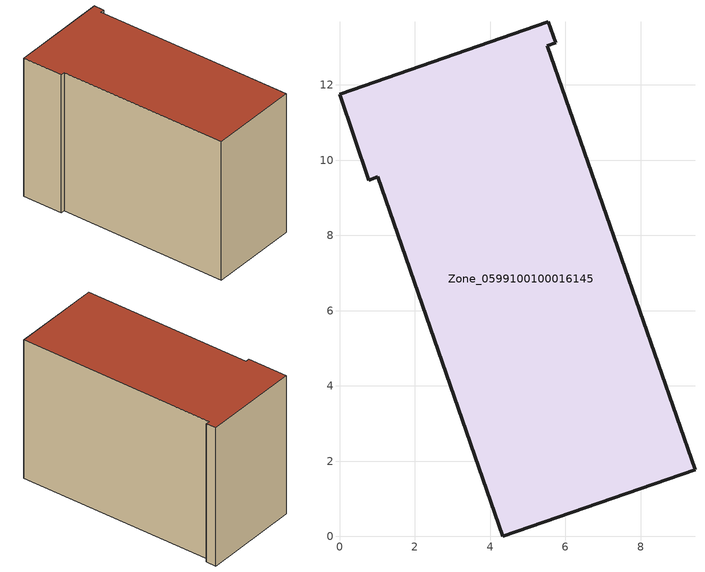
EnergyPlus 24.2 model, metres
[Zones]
Zone_0599100100016145
 floor ground (C_G): 9.45,1.78 4.34,0 1.02,9.55 0.78,9.47 0,11.75 5.55,13.68 5.74,13.12 5.53,13.04 z0
 wall outside (C_F): 5.74,13.12 5.55,13.68 0,11.75 0.78,9.47 1.02,9.55 4.34,0 9.45,1.78 5.53,13.04 5.74,13.12 z0:8.57
 roof outside (C_R): 9.45,1.78 5.53,13.04 5.74,13.12 5.55,13.68 0,11.75 0.78,9.47 1.02,9.55 4.34,0 z8.57
[BUILDING]
Pand.0599100100016145: North Axis=0; Terrain=City; Loads Convergence Tolerance Value=0.04; Temperature Convergence Tolerance Value=0.4; Solar Distribution=FullExterior; Maximum Number of Warmup Days=25; Minimum Number of Warmup Days=1
[Site:Location]
Rotterdam.The.Hague.AP_ZH_NLD Design_Conditions: Latitude=51.96; Longitude=4.45; Time Zone=1; Elevation=-4.5
[SITE:GROUNDTEMPERATURE:BUILDINGSURFACE]
18, 18, 18, 18, 18, 18, 18, 18, 18, 18, 18, 18
[MATERIAL] Thermal Absorptance=0.9; Solar Absorptance=0.7; Visible Absorptance=0.7
Name | Roughness | Thickness | Conductivity | Density | Specific Heat
G.TI.2015-2018 | MediumSmooth | 0.15 | 0.0428571 | 540 | 1210
F.TI.2015-2018 | Rough | 0.3 | 0.0666667 | 1920 | 840
R.TI.2015-2018 | MediumRough | 0.2 | 0.0333333 | 1500 | 1000
[CONSTRUCTION]
C_G: G.TI.2015-2018
C_F: F.TI.2015-2018
C_R: R.TI.2015-2018
[ZONE]
Zone_0599100100016145: Type=1; Multiplier=1; Ceiling Height=Autocalculate; Volume=Autocalculate; Floor Area=autocalculate; Part of Total Floor Area=Yes
[ZONEINFILTRATION:DESIGNFLOWRATE]
Infil_Zone_0599100100016145: Zone or ZoneList or Space or SpaceList=Zone_0599100100016145; Schedule=AlwaysOn; Design Flow Rate Calculation Method=Flow/Area; Flow Rate per Floor Area=0.0015; Constant Term Coefficient=1; Temperature Term Coefficient=0; Velocity Term Coefficient=0; Velocity Squared Term Coefficient=0
[HVACTEMPLATE:ZONE:IDEALLOADSAIRSYSTEM]
Zone_0599100100016145: Maximum Heating Supply Air Temperature=50; Minimum Cooling Supply Air Temperature=13; Maximum Heating Supply Air Humidity Ratio=0.0156; Minimum Cooling Supply Air Humidity Ratio=0.0077; Heating Limit=NoLimit; Cooling Limit=NoLimit; Dehumidification Control Type=ConstantSensibleHeatRatio; Cooling Sensible Heat Ratio=0.7; Dehumidification Setpoint=60; Humidification Control Type=None; Humidification Setpoint=30; Outdoor Air Method=None; Outdoor Air Flow Rate per Person=0.00944; Outdoor Air Flow Rate per Zone Floor Area=0; Outdoor Air Flow Rate per Zone=0; Demand Controlled Ventilation Type=None; Outdoor Air Economizer Type=NoEconomizer; Heat Recovery Type=None; Sensible Heat Recovery Effectiveness=0.7; Latent Heat Recovery Effectiveness=0.65
[ZONECONTROL:THERMOSTAT]
ThermostatControl_Zone_0599100100016145: Zone or ZoneList=Zone_0599100100016145; Control Type Schedule=DualSetpointControlType; Control 1=Thermostat_Zone_0599100100016145; Temperature Difference Between Cutout And Setpoint=0
[THERMOSTATSETPOINT:DUALSETPOINT]
Thermostat_Zone_0599100100016145: Heating Setpoint Temperature Schedule=HeatingSetpoint_Zone_0599100100016145; Cooling Setpoint Temperature Schedule=CoolingSetpoint_Zone_0599100100016145
[SCHEDULE:COMPACT]
HeatingSetpoint_Zone_0599100100016145: Through: 12/31, For: AllDays, Until: 24:00, 21
CoolingSetpoint_Zone_0599100100016145: Through: 12/31, For: AllDays, Until: 24:00, 24
DualSetpointControlType: Through: 12/31, For: AllDays, Until: 24:00, 4
AlwaysOn: Through: 12/31, For: AllDays, Until: 24:00, 1
